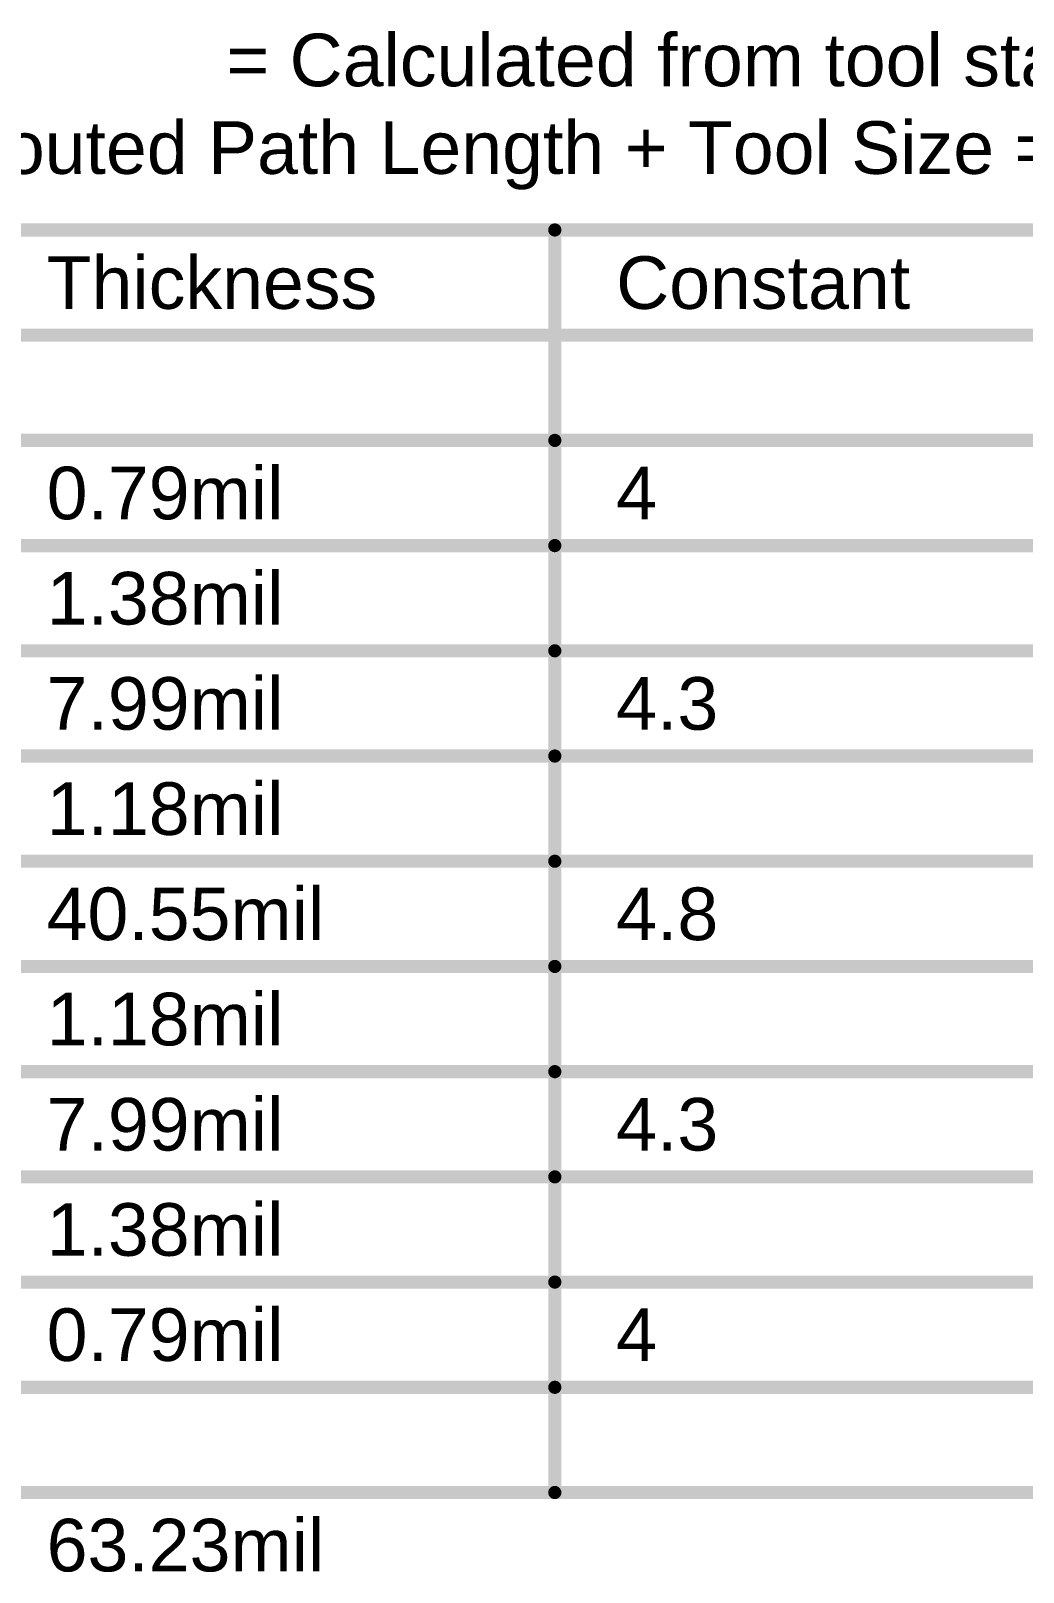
# Model space of a CAD drawing. Header units: inches. Extents: x -22 to 5433, y -13 to 5447.
# Drawn here: x 142.06 to 170.82, y -12.87 to 31.78 of the extents above; entities that cross this region are included whole.
import ezdxf

# ---------------------------------------------------------------- set-up
doc = ezdxf.new("R2010")
doc.units = ezdxf.units.IN
doc.layers.add('Drill Drawing', color=1, linetype='Continuous')
doc.layers.add('Fabrication', color=76, linetype='Continuous')
doc.styles.add('Arial', font='', dxfattribs={"height": 0.2})
doc.styles.get('Arial').set_extended_font_data('Arial')

msp = doc.modelspace()

# ---------------------------------------------------------------- linework, layer by layer
at = {"layer": 'Fabrication'}
for points in [[(91.474, 26.01, 0.381, 0.381, 0), (200.158, 26.01, 0.381, 0.381, 0)], [(157.243, -10.566, 0.381, 0.381, 0), (157.243, 26.01, 0.381, 0.381, 0)], [(91.474, 22.962, 0.381, 0.381, 0), (200.158, 22.962, 0.381, 0.381, 0)], [(140.738, 19.914, 0.381, 0.381, 0), (157.243, 19.914, 0.381, 0.381, 0)], [(157.243, 19.914, 0.381, 0.381, 0), (171.718, 19.914, 0.381, 0.381, 0)], [(140.738, 16.866, 0.381, 0.381, 0), (157.243, 16.866, 0.381, 0.381, 0)], [(157.243, 16.866, 0.381, 0.381, 0), (171.718, 16.866, 0.381, 0.381, 0)], [(140.738, 13.818, 0.381, 0.381, 0), (157.243, 13.818, 0.381, 0.381, 0)], [(157.243, 13.818, 0.381, 0.381, 0), (171.718, 13.818, 0.381, 0.381, 0)], [(140.738, 10.77, 0.381, 0.381, 0), (157.243, 10.77, 0.381, 0.381, 0)], [(157.243, 10.77, 0.381, 0.381, 0), (171.718, 10.77, 0.381, 0.381, 0)], [(140.738, 7.722, 0.381, 0.381, 0), (157.243, 7.722, 0.381, 0.381, 0)], [(157.243, 7.722, 0.381, 0.381, 0), (171.718, 7.722, 0.381, 0.381, 0)], [(140.738, 4.674, 0.381, 0.381, 0), (157.243, 4.674, 0.381, 0.381, 0)], [(157.243, 4.674, 0.381, 0.381, 0), (171.718, 4.674, 0.381, 0.381, 0)], [(140.738, 1.626, 0.381, 0.381, 0), (157.243, 1.626, 0.381, 0.381, 0)], [(157.243, 1.626, 0.381, 0.381, 0), (171.718, 1.626, 0.381, 0.381, 0)], [(140.738, -1.422, 0.381, 0.381, 0), (157.243, -1.422, 0.381, 0.381, 0)], [(157.243, -1.422, 0.381, 0.381, 0), (171.718, -1.422, 0.381, 0.381, 0)], [(140.738, -4.47, 0.381, 0.381, 0), (157.243, -4.47, 0.381, 0.381, 0)], [(157.243, -4.47, 0.381, 0.381, 0), (171.718, -4.47, 0.381, 0.381, 0)], [(140.738, -7.518, 0.381, 0.381, 0), (157.243, -7.518, 0.381, 0.381, 0)], [(157.243, -7.518, 0.381, 0.381, 0), (171.718, -7.518, 0.381, 0.381, 0)], [(140.738, -10.566, 0.381, 0.381, 0), (157.243, -10.566, 0.381, 0.381, 0)], [(157.243, -10.566, 0.381, 0.381, 0), (171.718, -10.566, 0.381, 0.381, 0)]]:
    msp.add_lwpolyline(points, format="xyseb", dxfattribs=at)
for points in [[(157.148, 26.01, 0.191, 0.191, 1), (157.339, 26.01, 0.191, 0.191, 1)], [(157.148, 19.914, 0.191, 0.191, 1), (157.339, 19.914, 0.191, 0.191, 1)], [(157.148, 19.914, 0.191, 0.191, 1), (157.339, 19.914, 0.191, 0.191, 1)], [(157.148, 16.866, 0.191, 0.191, 1), (157.339, 16.866, 0.191, 0.191, 1)], [(157.148, 16.866, 0.191, 0.191, 1), (157.339, 16.866, 0.191, 0.191, 1)], [(157.148, 13.818, 0.191, 0.191, 1), (157.339, 13.818, 0.191, 0.191, 1)], [(157.148, 13.818, 0.191, 0.191, 1), (157.339, 13.818, 0.191, 0.191, 1)], [(157.148, 10.77, 0.191, 0.191, 1), (157.339, 10.77, 0.191, 0.191, 1)], [(157.148, 10.77, 0.191, 0.191, 1), (157.339, 10.77, 0.191, 0.191, 1)], [(157.148, 7.722, 0.191, 0.191, 1), (157.339, 7.722, 0.191, 0.191, 1)], [(157.148, 7.722, 0.191, 0.191, 1), (157.339, 7.722, 0.191, 0.191, 1)], [(157.148, 4.674, 0.191, 0.191, 1), (157.339, 4.674, 0.191, 0.191, 1)], [(157.148, 4.674, 0.191, 0.191, 1), (157.339, 4.674, 0.191, 0.191, 1)], [(157.148, 1.626, 0.191, 0.191, 1), (157.339, 1.626, 0.191, 0.191, 1)], [(157.148, 1.626, 0.191, 0.191, 1), (157.339, 1.626, 0.191, 0.191, 1)], [(157.148, -1.422, 0.191, 0.191, 1), (157.339, -1.422, 0.191, 0.191, 1)], [(157.148, -1.422, 0.191, 0.191, 1), (157.339, -1.422, 0.191, 0.191, 1)], [(157.148, -4.47, 0.191, 0.191, 1), (157.339, -4.47, 0.191, 0.191, 1)], [(157.148, -4.47, 0.191, 0.191, 1), (157.339, -4.47, 0.191, 0.191, 1)], [(157.148, -7.518, 0.191, 0.191, 1), (157.339, -7.518, 0.191, 0.191, 1)], [(157.148, -7.518, 0.191, 0.191, 1), (157.339, -7.518, 0.191, 0.191, 1)], [(157.148, -10.566, 0.191, 0.191, 1), (157.339, -10.566, 0.191, 0.191, 1)], [(157.148, -10.566, 0.191, 0.191, 1), (157.339, -10.566, 0.191, 0.191, 1)], [(157.148, -10.566, 0.191, 0.191, 1), (157.339, -10.566, 0.191, 0.191, 1)]]:
    msp.add_lwpolyline(points, format="xyseb", close=True, dxfattribs=at)

# ---------------------------------------------------------------- texts
at = {"layer": 'Drill Drawing', "style": 'Arial'}
for s, p in [('= Calculated from tool start centre position to tool end centre position.', (147.723, 30.174)), (' = Routed Path Length + Tool Size = Slot length as defined in the PCB layout', (137.312, 27.635))]:
    msp.add_text(s, height=1.524, dxfattribs=at).set_placement(p)
at = {"layer": 'Fabrication', "style": 'Arial'}
for s, p in [('Thickness', (142.516, 23.724)), ('Constant', (159.021, 23.724)), ('0.79mil', (142.516, 17.628)), ('4', (159.021, 17.628)), ('1.38mil', (142.516, 14.58)), ('7.99mil', (142.516, 11.532)), ('4.3', (159.021, 11.532)), ('1.18mil', (142.516, 8.484)), ('40.55mil', (142.516, 5.436)), ('4.8', (159.021, 5.436)), ('1.18mil', (142.516, 2.388)), ('7.99mil', (142.516, -0.66)), ('4.3', (159.021, -0.66)), ('1.38mil', (142.516, -3.708)), ('0.79mil', (142.516, -6.756)), ('4', (159.021, -6.756)), ('63.23mil', (142.516, -12.852))]:
    msp.add_text(s, height=1.524, dxfattribs=at).set_placement(p)

doc.saveas('drawing.dxf')
